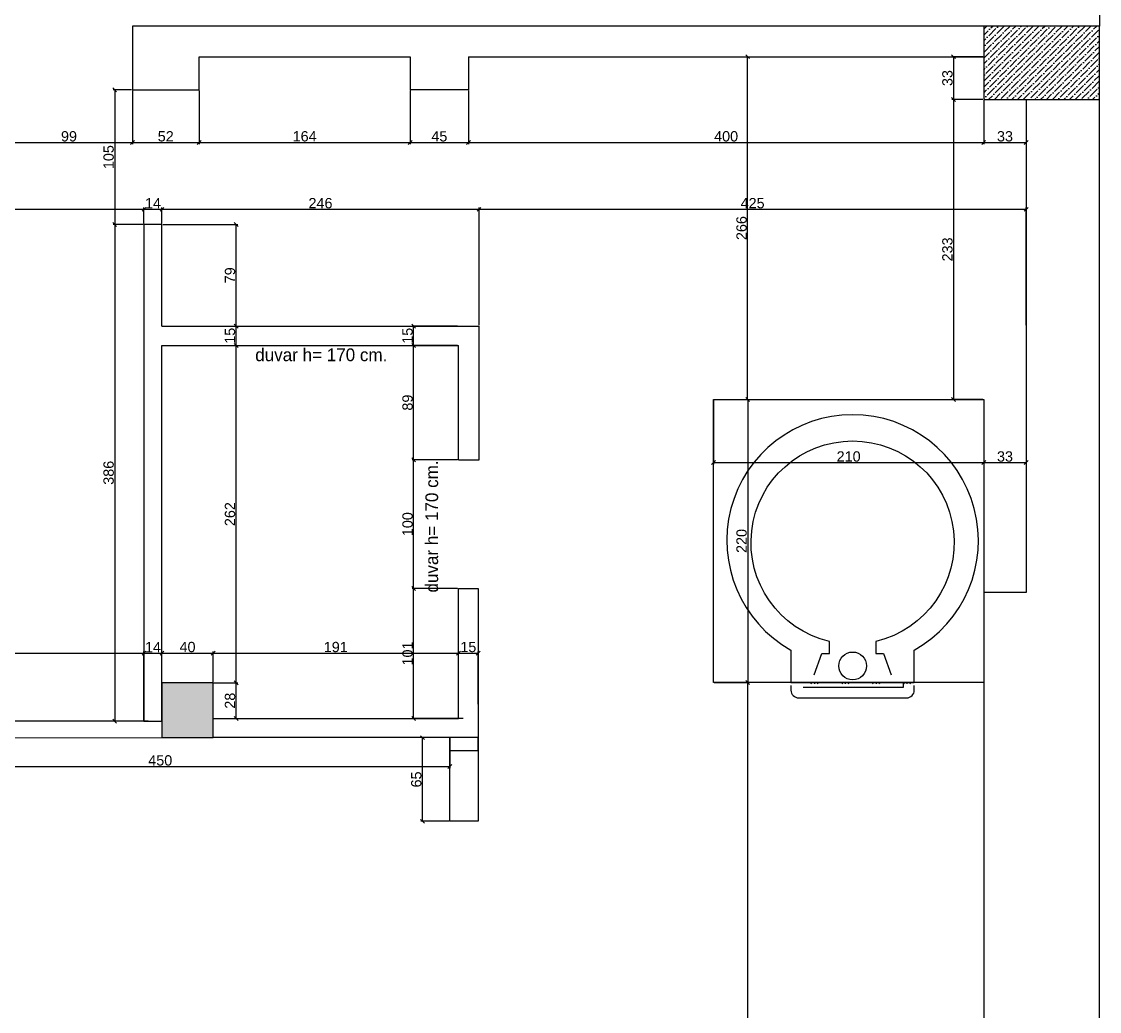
# Model space of a CAD drawing. Header units: millimetres. Extents: x -1066 to 22000, y -1118 to 1876.
# Drawn here: x 15125 to 15963, y 494 to 1264 of the extents above; entities that cross this region are included whole.
import ezdxf

# ---------------------------------------------------------------- set-up
doc = ezdxf.new("R2010")
doc.units = ezdxf.units.MM
doc.layers.add('DUVAR', color=1, linetype='Continuous')
doc.styles.get("Standard").update_dxf_attribs({"font": 'arial.ttf'})
doc.styles.add('TAKSİM', font='GOTHIC.TTF', dxfattribs={"height": 20})
doc.dimstyles.new('OLCU50', dxfattribs={"dimtxt": 8, "dimasz": 3, "dimexe": 1.25, "dimexo": 0.625, "dimtad": 1, "dimdec": 0, "dimtxsty": 'Standard', "dimblk": 'OBLIQUE', "dimcen": 2.5, "dimclrd": 256, "dimclre": 251, "dimclrt": 25, "dimadec": 0, "dimazin": 0, "dimtfac": 1, "dimtdec": 0, "dimtmove": 0, "dimatfit": 3, "dimldrblk": 'OBLIQUE', "dimfxl": 1, "dimarcsym": 0})

# ---------------------------------------------------------------- blocks, each defined once
blk = doc.blocks.new('_Oblique')
at = {"color": 0, "linetype": 'ByBlock', "lineweight": -2}
blk.add_line((-0.5, -0.5), (0.5, 0.5), dxfattribs=at)
blk = doc.blocks.new('*D63')
at = {"layer": 'Defpoints', "color": 0, "transparency": 16777216}
for p in [(1944.58, 764.47), (2154.58, 764.47), (2154.58, 715.39)]:
    blk.add_point(p, dxfattribs=at)
at = {"layer": 'DUVAR', "color": 251, "lineweight": -2, "transparency": 16777216}
for p, q in [((1944.58, 763.84), (1944.58, 714.14)), ((2154.58, 763.84), (2154.58, 714.14))]:
    blk.add_line(p, q, dxfattribs=at)
at = {"layer": 'DUVAR', "lineweight": -2, "transparency": 16777216}
blk.add_line((1944.58, 715.39), (2154.58, 715.39), dxfattribs=at)
at = {"layer": 'DUVAR', "lineweight": -2, "transparency": 16777216, "xscale": 3, "yscale": 3, "zscale": 3, "rotation": 180}
blk.add_blockref('_Oblique', (1944.58, 715.39), dxfattribs=at)
at = {"layer": 'DUVAR', "lineweight": -2, "transparency": 16777216, "xscale": 3, "yscale": 3, "zscale": 3}
blk.add_blockref('_Oblique', (2154.58, 715.39), dxfattribs=at)
at = {"layer": 'DUVAR', "color": 25, "transparency": 16777216, "insert": (2049.58, 720.1), "char_height": 8, "attachment_point": 5}
blk.add_mtext('210', dxfattribs=at)
blk = doc.blocks.new('*D64')
at = {"layer": 'Defpoints', "color": 0, "transparency": 16777216}
for p in [(1944.58, 764.47), (1944.58, 544.47), (1971.15, 544.47)]:
    blk.add_point(p, dxfattribs=at)
at = {"layer": 'DUVAR', "color": 251, "lineweight": -2, "transparency": 16777216}
for p, q in [((1945.21, 764.47), (1972.4, 764.47)), ((1945.21, 544.47), (1972.4, 544.47))]:
    blk.add_line(p, q, dxfattribs=at)
at = {"layer": 'DUVAR', "lineweight": -2, "transparency": 16777216}
blk.add_line((1971.15, 764.47), (1971.15, 544.47), dxfattribs=at)
at = {"layer": 'DUVAR', "lineweight": -2, "transparency": 16777216, "xscale": 3, "yscale": 3, "zscale": 3}
for p, rotation in [((1971.15, 764.47), 90), ((1971.15, 544.47), 270)]:
    blk.add_blockref('_Oblique', p, dxfattribs=dict(at, rotation=rotation))
at = {"layer": 'DUVAR', "color": 25, "transparency": 16777216, "insert": (1966.44, 654.47), "char_height": 8, "attachment_point": 5, "rotation": 90}
blk.add_mtext('220', dxfattribs=at)
blk = doc.blocks.new('*D164')
at = {"layer": 'Defpoints', "color": 0, "transparency": 16777216}
for p in [(15662.73, 750.12), (15662.73, -432.88), (15689.29, -432.88)]:
    blk.add_point(p, dxfattribs=at)
at = {"layer": 'DUVAR', "color": 251, "lineweight": -2, "transparency": 16777216}
for p, q in [((15663.35, 750.12), (15690.54, 750.12)), ((15663.35, -432.88), (15690.54, -432.88))]:
    blk.add_line(p, q, dxfattribs=at)
at = {"layer": 'DUVAR', "lineweight": -2, "transparency": 16777216}
blk.add_line((15689.29, 750.12), (15689.29, -432.88), dxfattribs=at)
at = {"layer": 'DUVAR', "lineweight": -2, "transparency": 16777216, "xscale": 3, "yscale": 3, "zscale": 3}
for p, rotation in [((15689.29, 750.12), 90), ((15689.29, -432.88), 270)]:
    blk.add_blockref('_Oblique', p, dxfattribs=dict(at, rotation=rotation))
at = {"layer": 'DUVAR', "color": 25, "transparency": 16777216, "insert": (15684.58, 158.62), "char_height": 8, "attachment_point": 5, "rotation": 90}
blk.add_mtext('1183', dxfattribs=at)
blk = doc.blocks.new('*D165')
at = {"layer": 'Defpoints', "color": 0, "transparency": 16777216}
for p in [(15662.73, 1236.5), (15689.29, 1236.5), (15662.73, 970.12)]:
    blk.add_point(p, dxfattribs=at)
at = {"layer": 'DUVAR', "color": 251, "lineweight": -2, "transparency": 16777216}
for p, q in [((15663.35, 1236.5), (15690.54, 1236.5)), ((15663.35, 970.12), (15690.54, 970.12))]:
    blk.add_line(p, q, dxfattribs=at)
at = {"layer": 'DUVAR', "lineweight": -2, "transparency": 16777216}
blk.add_line((15689.29, 970.12), (15689.29, 1236.5), dxfattribs=at)
at = {"layer": 'DUVAR', "lineweight": -2, "transparency": 16777216, "xscale": 3, "yscale": 3, "zscale": 3}
for p, rotation in [((15689.29, 1236.5), 90), ((15689.29, 970.12), 270)]:
    blk.add_blockref('_Oblique', p, dxfattribs=dict(at, rotation=rotation))
at = {"layer": 'DUVAR', "color": 25, "transparency": 16777216, "insert": (15684.58, 1103.31), "char_height": 8, "attachment_point": 5, "rotation": 90}
blk.add_mtext('266', dxfattribs=at)
blk = doc.blocks.new('*D166')
at = {"layer": 'Defpoints', "color": 0, "transparency": 16777216}
for p in [(15872.73, 970.12), (15905.71, 970.12), (15905.71, 921.04)]:
    blk.add_point(p, dxfattribs=at)
at = {"layer": 'DUVAR', "color": 251, "lineweight": -2, "transparency": 16777216}
for p, q in [((15872.73, 969.5), (15872.73, 919.79)), ((15905.71, 969.5), (15905.71, 919.79))]:
    blk.add_line(p, q, dxfattribs=at)
at = {"layer": 'DUVAR', "lineweight": -2, "transparency": 16777216}
blk.add_line((15872.73, 921.04), (15905.71, 921.04), dxfattribs=at)
at = {"layer": 'DUVAR', "lineweight": -2, "transparency": 16777216, "xscale": 3, "yscale": 3, "zscale": 3, "rotation": 180}
blk.add_blockref('_Oblique', (15872.73, 921.04), dxfattribs=at)
at = {"layer": 'DUVAR', "lineweight": -2, "transparency": 16777216, "xscale": 3, "yscale": 3, "zscale": 3}
blk.add_blockref('_Oblique', (15905.71, 921.04), dxfattribs=at)
at = {"layer": 'DUVAR', "color": 25, "transparency": 16777216, "insert": (15889.22, 925.75), "char_height": 8, "attachment_point": 5}
blk.add_mtext('33', dxfattribs=at)
blk = doc.blocks.new('*D167')
at = {"layer": 'Defpoints', "color": 0, "transparency": 16777216}
for p in [(15211.26, 1210.78), (15263.07, 1210.78), (15263.07, 1169.86)]:
    blk.add_point(p, dxfattribs=at)
at = {"layer": 'DUVAR', "color": 251, "lineweight": -2, "transparency": 16777216}
for p, q in [((15211.26, 1210.16), (15211.26, 1168.61)), ((15263.07, 1210.16), (15263.07, 1168.61))]:
    blk.add_line(p, q, dxfattribs=at)
at = {"layer": 'DUVAR', "lineweight": -2, "transparency": 16777216}
blk.add_line((15211.26, 1169.86), (15263.07, 1169.86), dxfattribs=at)
at = {"layer": 'DUVAR', "lineweight": -2, "transparency": 16777216, "xscale": 3, "yscale": 3, "zscale": 3, "rotation": 180}
blk.add_blockref('_Oblique', (15211.26, 1169.86), dxfattribs=at)
at = {"layer": 'DUVAR', "lineweight": -2, "transparency": 16777216, "xscale": 3, "yscale": 3, "zscale": 3}
blk.add_blockref('_Oblique', (15263.07, 1169.86), dxfattribs=at)
at = {"layer": 'DUVAR', "color": 25, "transparency": 16777216, "insert": (15237.16, 1174.57), "char_height": 8, "attachment_point": 5}
blk.add_mtext('52', dxfattribs=at)
blk = doc.blocks.new('*D168')
at = {"layer": 'Defpoints', "color": 0, "transparency": 16777216}
for p in [(15263.07, 1210.78), (15427.07, 1210.78), (15427.07, 1169.86)]:
    blk.add_point(p, dxfattribs=at)
at = {"layer": 'DUVAR', "color": 251, "lineweight": -2, "transparency": 16777216}
for p, q in [((15263.07, 1210.16), (15263.07, 1168.61)), ((15427.07, 1210.16), (15427.07, 1168.61))]:
    blk.add_line(p, q, dxfattribs=at)
at = {"layer": 'DUVAR', "lineweight": -2, "transparency": 16777216}
blk.add_line((15263.07, 1169.86), (15427.07, 1169.86), dxfattribs=at)
at = {"layer": 'DUVAR', "lineweight": -2, "transparency": 16777216, "xscale": 3, "yscale": 3, "zscale": 3, "rotation": 180}
blk.add_blockref('_Oblique', (15263.07, 1169.86), dxfattribs=at)
at = {"layer": 'DUVAR', "lineweight": -2, "transparency": 16777216, "xscale": 3, "yscale": 3, "zscale": 3}
blk.add_blockref('_Oblique', (15427.07, 1169.86), dxfattribs=at)
at = {"layer": 'DUVAR', "color": 25, "transparency": 16777216, "insert": (15345.07, 1174.57), "char_height": 8, "attachment_point": 5}
blk.add_mtext('164', dxfattribs=at)
blk = doc.blocks.new('*D169')
at = {"layer": 'Defpoints', "color": 0, "transparency": 16777216}
for p in [(15427.07, 1210.78), (15472.39, 1210.78), (15472.39, 1169.86)]:
    blk.add_point(p, dxfattribs=at)
at = {"layer": 'DUVAR', "color": 251, "lineweight": -2, "transparency": 16777216}
for p, q in [((15427.07, 1210.16), (15427.07, 1168.61)), ((15472.39, 1210.16), (15472.39, 1168.61))]:
    blk.add_line(p, q, dxfattribs=at)
at = {"layer": 'DUVAR', "lineweight": -2, "transparency": 16777216}
blk.add_line((15427.07, 1169.86), (15472.39, 1169.86), dxfattribs=at)
at = {"layer": 'DUVAR', "lineweight": -2, "transparency": 16777216, "xscale": 3, "yscale": 3, "zscale": 3, "rotation": 180}
blk.add_blockref('_Oblique', (15427.07, 1169.86), dxfattribs=at)
at = {"layer": 'DUVAR', "lineweight": -2, "transparency": 16777216, "xscale": 3, "yscale": 3, "zscale": 3}
blk.add_blockref('_Oblique', (15472.39, 1169.86), dxfattribs=at)
at = {"layer": 'DUVAR', "color": 25, "transparency": 16777216, "insert": (15449.73, 1174.55), "char_height": 8, "attachment_point": 5}
blk.add_mtext('45', dxfattribs=at)
blk = doc.blocks.new('*D170')
at = {"layer": 'Defpoints', "color": 0, "transparency": 16777216}
for p in [(15472.39, 1210.78), (15872.71, 1203.26), (15872.71, 1169.86)]:
    blk.add_point(p, dxfattribs=at)
at = {"layer": 'DUVAR', "color": 251, "lineweight": -2, "transparency": 16777216}
for p, q in [((15472.39, 1210.16), (15472.39, 1168.61)), ((15872.71, 1202.63), (15872.71, 1168.61))]:
    blk.add_line(p, q, dxfattribs=at)
at = {"layer": 'DUVAR', "lineweight": -2, "transparency": 16777216}
blk.add_line((15472.39, 1169.86), (15872.71, 1169.86), dxfattribs=at)
at = {"layer": 'DUVAR', "lineweight": -2, "transparency": 16777216, "xscale": 3, "yscale": 3, "zscale": 3, "rotation": 180}
blk.add_blockref('_Oblique', (15472.39, 1169.86), dxfattribs=at)
at = {"layer": 'DUVAR', "lineweight": -2, "transparency": 16777216, "xscale": 3, "yscale": 3, "zscale": 3}
blk.add_blockref('_Oblique', (15872.71, 1169.86), dxfattribs=at)
at = {"layer": 'DUVAR', "color": 25, "transparency": 16777216, "insert": (15672.55, 1174.57), "char_height": 8, "attachment_point": 5}
blk.add_mtext('400', dxfattribs=at)
blk = doc.blocks.new('*D171')
at = {"layer": 'Defpoints', "color": 0, "transparency": 16777216}
for p in [(15872.71, 1203.26), (15905.71, 1203.26), (15905.71, 1169.86)]:
    blk.add_point(p, dxfattribs=at)
at = {"layer": 'DUVAR', "color": 251, "lineweight": -2, "transparency": 16777216}
for p, q in [((15872.71, 1202.63), (15872.71, 1168.61)), ((15905.71, 1202.63), (15905.71, 1168.61))]:
    blk.add_line(p, q, dxfattribs=at)
at = {"layer": 'DUVAR', "lineweight": -2, "transparency": 16777216}
blk.add_line((15872.71, 1169.86), (15905.71, 1169.86), dxfattribs=at)
at = {"layer": 'DUVAR', "lineweight": -2, "transparency": 16777216, "xscale": 3, "yscale": 3, "zscale": 3, "rotation": 180}
blk.add_blockref('_Oblique', (15872.71, 1169.86), dxfattribs=at)
at = {"layer": 'DUVAR', "lineweight": -2, "transparency": 16777216, "xscale": 3, "yscale": 3, "zscale": 3}
blk.add_blockref('_Oblique', (15905.71, 1169.86), dxfattribs=at)
at = {"layer": 'DUVAR', "color": 25, "transparency": 16777216, "insert": (15889.21, 1174.57), "char_height": 8, "attachment_point": 5}
blk.add_mtext('33', dxfattribs=at)
blk = doc.blocks.new('*D172')
at = {"layer": 'Defpoints', "color": 0, "transparency": 16777216}
for p in [(15872.71, 1236.5), (15849.23, 1203.26), (15872.71, 1203.26)]:
    blk.add_point(p, dxfattribs=at)
at = {"layer": 'DUVAR', "color": 251, "lineweight": -2, "transparency": 16777216}
for p, q in [((15872.09, 1236.5), (15847.98, 1236.5)), ((15872.09, 1203.26), (15847.98, 1203.26))]:
    blk.add_line(p, q, dxfattribs=at)
at = {"layer": 'DUVAR', "lineweight": -2, "transparency": 16777216}
blk.add_line((15849.23, 1236.5), (15849.23, 1203.26), dxfattribs=at)
at = {"layer": 'DUVAR', "lineweight": -2, "transparency": 16777216, "xscale": 3, "yscale": 3, "zscale": 3}
for p, rotation in [((15849.23, 1236.5), 90), ((15849.23, 1203.26), 270)]:
    blk.add_blockref('_Oblique', p, dxfattribs=dict(at, rotation=rotation))
at = {"layer": 'DUVAR', "color": 25, "transparency": 16777216, "insert": (15844.52, 1219.88), "char_height": 8, "attachment_point": 5, "rotation": 90}
blk.add_mtext('33', dxfattribs=at)
blk = doc.blocks.new('*D173')
at = {"layer": 'Defpoints', "color": 0, "transparency": 16777216}
for p in [(15872.71, 1203.26), (15849.23, 970.12), (15872.73, 970.12)]:
    blk.add_point(p, dxfattribs=at)
at = {"layer": 'DUVAR', "color": 251, "lineweight": -2, "transparency": 16777216}
for p, q in [((15872.09, 1203.26), (15847.98, 1203.26)), ((15872.1, 970.12), (15847.98, 970.12))]:
    blk.add_line(p, q, dxfattribs=at)
at = {"layer": 'DUVAR', "lineweight": -2, "transparency": 16777216}
blk.add_line((15849.23, 1203.26), (15849.23, 970.12), dxfattribs=at)
at = {"layer": 'DUVAR', "lineweight": -2, "transparency": 16777216, "xscale": 3, "yscale": 3, "zscale": 3}
for p, rotation in [((15849.23, 1203.26), 90), ((15849.23, 970.12), 270)]:
    blk.add_blockref('_Oblique', p, dxfattribs=dict(at, rotation=rotation))
at = {"layer": 'DUVAR', "color": 25, "transparency": 16777216, "insert": (15844.52, 1086.69), "char_height": 8, "attachment_point": 5, "rotation": 90}
blk.add_mtext('233', dxfattribs=at)
blk = doc.blocks.new('*D176')
at = {"layer": 'Defpoints', "color": 0, "transparency": 16777216}
for p in [(15220.22, 1117.92), (15220.22, 1106.11), (14772.97, 1080.11)]:
    blk.add_point(p, dxfattribs=at)
at = {"layer": 'DUVAR', "color": 251, "lineweight": -2, "transparency": 16777216}
for p, q in [((14772.97, 1080.74), (14772.97, 1119.17)), ((15220.22, 1106.74), (15220.22, 1119.17))]:
    blk.add_line(p, q, dxfattribs=at)
at = {"layer": 'DUVAR', "lineweight": -2, "transparency": 16777216}
blk.add_line((14772.97, 1117.92), (15220.22, 1117.92), dxfattribs=at)
at = {"layer": 'DUVAR', "lineweight": -2, "transparency": 16777216, "xscale": 3, "yscale": 3, "zscale": 3, "rotation": 180}
blk.add_blockref('_Oblique', (14772.97, 1117.92), dxfattribs=at)
at = {"layer": 'DUVAR', "lineweight": -2, "transparency": 16777216, "xscale": 3, "yscale": 3, "zscale": 3}
blk.add_blockref('_Oblique', (15220.22, 1117.92), dxfattribs=at)
at = {"layer": 'DUVAR', "color": 25, "transparency": 16777216, "insert": (14996.6, 1122.54), "char_height": 8, "attachment_point": 5}
blk.add_mtext('447', dxfattribs=at)
blk = doc.blocks.new('*D177')
at = {"layer": 'Defpoints', "color": 0, "transparency": 16777216}
for p in [(15234.22, 1117.92), (15220.22, 1106.11), (15234.22, 1106.11)]:
    blk.add_point(p, dxfattribs=at)
at = {"layer": 'DUVAR', "color": 251, "lineweight": -2, "transparency": 16777216}
for p, q in [((15220.22, 1106.74), (15220.22, 1119.17)), ((15234.22, 1106.74), (15234.22, 1119.17))]:
    blk.add_line(p, q, dxfattribs=at)
at = {"layer": 'DUVAR', "lineweight": -2, "transparency": 16777216}
blk.add_line((15220.22, 1117.92), (15234.22, 1117.92), dxfattribs=at)
at = {"layer": 'DUVAR', "lineweight": -2, "transparency": 16777216, "xscale": 3, "yscale": 3, "zscale": 3, "rotation": 180}
blk.add_blockref('_Oblique', (15220.22, 1117.92), dxfattribs=at)
at = {"layer": 'DUVAR', "lineweight": -2, "transparency": 16777216, "xscale": 3, "yscale": 3, "zscale": 3}
blk.add_blockref('_Oblique', (15234.22, 1117.92), dxfattribs=at)
at = {"layer": 'DUVAR', "color": 25, "transparency": 16777216, "insert": (15227.22, 1122.56), "char_height": 8, "attachment_point": 5}
blk.add_mtext('14', dxfattribs=at)
blk = doc.blocks.new('*D178')
at = {"layer": 'Defpoints', "color": 0, "transparency": 16777216}
for p in [(15480.58, 1117.92), (15234.22, 1106.11), (15480.58, 1027.11)]:
    blk.add_point(p, dxfattribs=at)
at = {"layer": 'DUVAR', "color": 251, "lineweight": -2, "transparency": 16777216}
for p, q in [((15234.22, 1106.74), (15234.22, 1119.17)), ((15480.58, 1027.74), (15480.58, 1119.17))]:
    blk.add_line(p, q, dxfattribs=at)
at = {"layer": 'DUVAR', "lineweight": -2, "transparency": 16777216}
blk.add_line((15234.22, 1117.92), (15480.58, 1117.92), dxfattribs=at)
at = {"layer": 'DUVAR', "lineweight": -2, "transparency": 16777216, "xscale": 3, "yscale": 3, "zscale": 3, "rotation": 180}
blk.add_blockref('_Oblique', (15234.22, 1117.92), dxfattribs=at)
at = {"layer": 'DUVAR', "lineweight": -2, "transparency": 16777216, "xscale": 3, "yscale": 3, "zscale": 3}
blk.add_blockref('_Oblique', (15480.58, 1117.92), dxfattribs=at)
at = {"layer": 'DUVAR', "color": 25, "transparency": 16777216, "insert": (15357.4, 1122.63), "char_height": 8, "attachment_point": 5}
blk.add_mtext('246', dxfattribs=at)
blk = doc.blocks.new('*D179')
at = {"layer": 'Defpoints', "color": 0, "transparency": 16777216}
for p in [(15905.71, 1117.92), (15480.58, 1027.11), (15905.71, 1027.11)]:
    blk.add_point(p, dxfattribs=at)
at = {"layer": 'DUVAR', "color": 251, "lineweight": -2, "transparency": 16777216}
for p, q in [((15480.58, 1027.74), (15480.58, 1119.17)), ((15905.71, 1027.74), (15905.71, 1119.17))]:
    blk.add_line(p, q, dxfattribs=at)
at = {"layer": 'DUVAR', "lineweight": -2, "transparency": 16777216}
blk.add_line((15480.58, 1117.92), (15905.71, 1117.92), dxfattribs=at)
at = {"layer": 'DUVAR', "lineweight": -2, "transparency": 16777216, "xscale": 3, "yscale": 3, "zscale": 3, "rotation": 180}
blk.add_blockref('_Oblique', (15480.58, 1117.92), dxfattribs=at)
at = {"layer": 'DUVAR', "lineweight": -2, "transparency": 16777216, "xscale": 3, "yscale": 3, "zscale": 3}
blk.add_blockref('_Oblique', (15905.71, 1117.92), dxfattribs=at)
at = {"layer": 'DUVAR', "color": 25, "transparency": 16777216, "insert": (15693.14, 1122.63), "char_height": 8, "attachment_point": 5}
blk.add_mtext('425', dxfattribs=at)
blk = doc.blocks.new('*D185')
at = {"layer": 'Defpoints', "color": 0, "transparency": 16777216}
for p in [(15211.26, 1210.78), (15112.69, 1187.1), (15211.26, 1169.86)]:
    blk.add_point(p, dxfattribs=at)
at = {"layer": 'DUVAR', "color": 251, "lineweight": -2, "transparency": 16777216}
for p, q in [((15211.26, 1210.16), (15211.26, 1168.61)), ((15112.69, 1186.48), (15112.69, 1168.61))]:
    blk.add_line(p, q, dxfattribs=at)
at = {"layer": 'DUVAR', "lineweight": -2, "transparency": 16777216}
blk.add_line((15112.69, 1169.86), (15211.26, 1169.86), dxfattribs=at)
at = {"layer": 'DUVAR', "lineweight": -2, "transparency": 16777216, "xscale": 3, "yscale": 3, "zscale": 3, "rotation": 180}
blk.add_blockref('_Oblique', (15112.69, 1169.86), dxfattribs=at)
at = {"layer": 'DUVAR', "lineweight": -2, "transparency": 16777216, "xscale": 3, "yscale": 3, "zscale": 3}
blk.add_blockref('_Oblique', (15211.26, 1169.86), dxfattribs=at)
at = {"layer": 'DUVAR', "color": 25, "transparency": 16777216, "insert": (15161.97, 1174.57), "char_height": 8, "attachment_point": 5}
blk.add_mtext('99', dxfattribs=at)
blk = doc.blocks.new('*D186')
at = {"layer": 'Defpoints', "color": 0, "transparency": 16777216}
for p in [(15211.26, 1210.78), (15197.52, 1106.11), (15220.22, 1106.11)]:
    blk.add_point(p, dxfattribs=at)
at = {"layer": 'DUVAR', "color": 251, "lineweight": -2, "transparency": 16777216}
for p, q in [((15210.63, 1210.78), (15196.27, 1210.78)), ((15219.59, 1106.11), (15196.27, 1106.11))]:
    blk.add_line(p, q, dxfattribs=at)
at = {"layer": 'DUVAR', "lineweight": -2, "transparency": 16777216}
blk.add_line((15197.52, 1210.78), (15197.52, 1106.11), dxfattribs=at)
at = {"layer": 'DUVAR', "lineweight": -2, "transparency": 16777216, "xscale": 3, "yscale": 3, "zscale": 3}
for p, rotation in [((15197.52, 1210.78), 90), ((15197.52, 1106.11), 270)]:
    blk.add_blockref('_Oblique', p, dxfattribs=dict(at, rotation=rotation))
at = {"layer": 'DUVAR', "color": 25, "transparency": 16777216, "insert": (15192.81, 1158.45), "char_height": 8, "attachment_point": 5, "rotation": 90}
blk.add_mtext('105', dxfattribs=at)
blk = doc.blocks.new('*D187')
at = {"layer": 'Defpoints', "color": 0, "transparency": 16777216}
for p in [(15220.22, 1106.11), (15197.52, 720.11), (15220.22, 720.11)]:
    blk.add_point(p, dxfattribs=at)
at = {"layer": 'DUVAR', "color": 251, "lineweight": -2, "transparency": 16777216}
for p, q in [((15219.59, 1106.11), (15196.27, 1106.11)), ((15219.59, 720.11), (15196.27, 720.11))]:
    blk.add_line(p, q, dxfattribs=at)
at = {"layer": 'DUVAR', "lineweight": -2, "transparency": 16777216}
blk.add_line((15197.52, 1106.11), (15197.52, 720.11), dxfattribs=at)
at = {"layer": 'DUVAR', "lineweight": -2, "transparency": 16777216, "xscale": 3, "yscale": 3, "zscale": 3}
for p, rotation in [((15197.52, 1106.11), 90), ((15197.52, 720.11), 270)]:
    blk.add_blockref('_Oblique', p, dxfattribs=dict(at, rotation=rotation))
at = {"layer": 'DUVAR', "color": 25, "transparency": 16777216, "insert": (15192.81, 913.11), "char_height": 8, "attachment_point": 5, "rotation": 90}
blk.add_mtext('386', dxfattribs=at)
blk = doc.blocks.new('*D190')
at = {"layer": 'Defpoints', "color": 0, "transparency": 16777216}
for p in [(15220.22, 772.94), (14976.8, 719.75), (15220.22, 720.11)]:
    blk.add_point(p, dxfattribs=at)
at = {"layer": 'DUVAR', "color": 251, "lineweight": -2, "transparency": 16777216}
for p, q in [((14976.8, 720.38), (14976.8, 774.19)), ((15220.22, 720.74), (15220.22, 774.19))]:
    blk.add_line(p, q, dxfattribs=at)
at = {"layer": 'DUVAR', "lineweight": -2, "transparency": 16777216}
blk.add_line((14976.8, 772.94), (15220.22, 772.94), dxfattribs=at)
at = {"layer": 'DUVAR', "lineweight": -2, "transparency": 16777216, "xscale": 3, "yscale": 3, "zscale": 3, "rotation": 180}
blk.add_blockref('_Oblique', (14976.8, 772.94), dxfattribs=at)
at = {"layer": 'DUVAR', "lineweight": -2, "transparency": 16777216, "xscale": 3, "yscale": 3, "zscale": 3}
blk.add_blockref('_Oblique', (15220.22, 772.94), dxfattribs=at)
at = {"layer": 'DUVAR', "color": 25, "transparency": 16777216, "insert": (15098.51, 777.65), "char_height": 8, "attachment_point": 5}
blk.add_mtext('243', dxfattribs=at)
blk = doc.blocks.new('*D191')
at = {"layer": 'Defpoints', "color": 0, "transparency": 16777216}
for p in [(15234.22, 772.94), (15234.22, 749.85), (15220.22, 720.11)]:
    blk.add_point(p, dxfattribs=at)
at = {"layer": 'DUVAR', "color": 251, "lineweight": -2, "transparency": 16777216}
for p, q in [((15220.22, 720.74), (15220.22, 774.19)), ((15234.22, 750.48), (15234.22, 774.19))]:
    blk.add_line(p, q, dxfattribs=at)
at = {"layer": 'DUVAR', "lineweight": -2, "transparency": 16777216}
blk.add_line((15220.22, 772.94), (15234.22, 772.94), dxfattribs=at)
at = {"layer": 'DUVAR', "lineweight": -2, "transparency": 16777216, "xscale": 3, "yscale": 3, "zscale": 3, "rotation": 180}
blk.add_blockref('_Oblique', (15220.22, 772.94), dxfattribs=at)
at = {"layer": 'DUVAR', "lineweight": -2, "transparency": 16777216, "xscale": 3, "yscale": 3, "zscale": 3}
blk.add_blockref('_Oblique', (15234.22, 772.94), dxfattribs=at)
at = {"layer": 'DUVAR', "color": 25, "transparency": 16777216, "insert": (15227.22, 777.58), "char_height": 8, "attachment_point": 5}
blk.add_mtext('14', dxfattribs=at)
blk = doc.blocks.new('*D192')
at = {"layer": 'Defpoints', "color": 0, "transparency": 16777216}
for p in [(15273.94, 772.94), (15234.22, 749.85), (15273.94, 749.85)]:
    blk.add_point(p, dxfattribs=at)
at = {"layer": 'DUVAR', "color": 251, "lineweight": -2, "transparency": 16777216}
for p, q in [((15234.22, 750.48), (15234.22, 774.19)), ((15273.94, 750.48), (15273.94, 774.19))]:
    blk.add_line(p, q, dxfattribs=at)
at = {"layer": 'DUVAR', "lineweight": -2, "transparency": 16777216}
blk.add_line((15234.22, 772.94), (15273.94, 772.94), dxfattribs=at)
at = {"layer": 'DUVAR', "lineweight": -2, "transparency": 16777216, "xscale": 3, "yscale": 3, "zscale": 3, "rotation": 180}
blk.add_blockref('_Oblique', (15234.22, 772.94), dxfattribs=at)
at = {"layer": 'DUVAR', "lineweight": -2, "transparency": 16777216, "xscale": 3, "yscale": 3, "zscale": 3}
blk.add_blockref('_Oblique', (15273.94, 772.94), dxfattribs=at)
at = {"layer": 'DUVAR', "color": 25, "transparency": 16777216, "insert": (15254.08, 777.65), "char_height": 8, "attachment_point": 5}
blk.add_mtext('40', dxfattribs=at)
blk = doc.blocks.new('*D193')
at = {"layer": 'Defpoints', "color": 0, "transparency": 16777216}
for p in [(15464.58, 772.94), (15273.94, 749.85), (15464.58, 722.11)]:
    blk.add_point(p, dxfattribs=at)
at = {"layer": 'DUVAR', "color": 251, "lineweight": -2, "transparency": 16777216}
for p, q in [((15273.94, 750.48), (15273.94, 774.19)), ((15464.58, 722.74), (15464.58, 774.19))]:
    blk.add_line(p, q, dxfattribs=at)
at = {"layer": 'DUVAR', "lineweight": -2, "transparency": 16777216}
blk.add_line((15273.94, 772.94), (15464.58, 772.94), dxfattribs=at)
at = {"layer": 'DUVAR', "lineweight": -2, "transparency": 16777216, "xscale": 3, "yscale": 3, "zscale": 3, "rotation": 180}
blk.add_blockref('_Oblique', (15273.94, 772.94), dxfattribs=at)
at = {"layer": 'DUVAR', "lineweight": -2, "transparency": 16777216, "xscale": 3, "yscale": 3, "zscale": 3}
blk.add_blockref('_Oblique', (15464.58, 772.94), dxfattribs=at)
at = {"layer": 'DUVAR', "color": 25, "transparency": 16777216, "insert": (15369.26, 777.65), "char_height": 8, "attachment_point": 5}
blk.add_mtext('191', dxfattribs=at)
blk = doc.blocks.new('*D194')
at = {"layer": 'Defpoints', "color": 0, "transparency": 16777216}
for p in [(15479.93, 772.94), (15479.93, 732.72), (15464.58, 722.11)]:
    blk.add_point(p, dxfattribs=at)
at = {"layer": 'DUVAR', "color": 251, "lineweight": -2, "transparency": 16777216}
for p, q in [((15464.58, 722.74), (15464.58, 774.19)), ((15479.93, 733.35), (15479.93, 774.19))]:
    blk.add_line(p, q, dxfattribs=at)
at = {"layer": 'DUVAR', "lineweight": -2, "transparency": 16777216}
blk.add_line((15464.58, 772.94), (15479.93, 772.94), dxfattribs=at)
at = {"layer": 'DUVAR', "lineweight": -2, "transparency": 16777216, "xscale": 3, "yscale": 3, "zscale": 3, "rotation": 180}
blk.add_blockref('_Oblique', (15464.58, 772.94), dxfattribs=at)
at = {"layer": 'DUVAR', "lineweight": -2, "transparency": 16777216, "xscale": 3, "yscale": 3, "zscale": 3}
blk.add_blockref('_Oblique', (15479.93, 772.94), dxfattribs=at)
at = {"layer": 'DUVAR', "color": 25, "transparency": 16777216, "insert": (15472.25, 777.65), "char_height": 8, "attachment_point": 5}
blk.add_mtext('15', dxfattribs=at)
blk = doc.blocks.new('*D195')
at = {"layer": 'Defpoints', "color": 0, "transparency": 16777216}
for p in [(15273.94, 749.85), (15291.83, 749.85), (15273.94, 722.11)]:
    blk.add_point(p, dxfattribs=at)
at = {"layer": 'DUVAR', "color": 251, "lineweight": -2, "transparency": 16777216}
for p, q in [((15274.57, 749.85), (15293.08, 749.85)), ((15274.57, 722.11), (15293.08, 722.11))]:
    blk.add_line(p, q, dxfattribs=at)
at = {"layer": 'DUVAR', "lineweight": -2, "transparency": 16777216}
blk.add_line((15291.83, 722.11), (15291.83, 749.85), dxfattribs=at)
at = {"layer": 'DUVAR', "lineweight": -2, "transparency": 16777216, "xscale": 3, "yscale": 3, "zscale": 3}
for p, rotation in [((15291.83, 749.85), 90), ((15291.83, 722.11), 270)]:
    blk.add_blockref('_Oblique', p, dxfattribs=dict(at, rotation=rotation))
at = {"layer": 'DUVAR', "color": 25, "transparency": 16777216, "insert": (15287.12, 735.98), "char_height": 8, "attachment_point": 5, "rotation": 90}
blk.add_mtext('28', dxfattribs=at)
blk = doc.blocks.new('*D196')
at = {"layer": 'Defpoints', "color": 0, "transparency": 16777216}
for p in [(15273.94, 1012.11), (15291.83, 1012.11), (15273.94, 749.85)]:
    blk.add_point(p, dxfattribs=at)
at = {"layer": 'DUVAR', "color": 251, "lineweight": -2, "transparency": 16777216}
for p, q in [((15274.57, 1012.11), (15293.08, 1012.11)), ((15274.57, 749.85), (15293.08, 749.85))]:
    blk.add_line(p, q, dxfattribs=at)
at = {"layer": 'DUVAR', "lineweight": -2, "transparency": 16777216}
blk.add_line((15291.83, 749.85), (15291.83, 1012.11), dxfattribs=at)
at = {"layer": 'DUVAR', "lineweight": -2, "transparency": 16777216, "xscale": 3, "yscale": 3, "zscale": 3}
for p, rotation in [((15291.83, 1012.11), 90), ((15291.83, 749.85), 270)]:
    blk.add_blockref('_Oblique', p, dxfattribs=dict(at, rotation=rotation))
at = {"layer": 'DUVAR', "color": 25, "transparency": 16777216, "insert": (15287.12, 880.98), "char_height": 8, "attachment_point": 5, "rotation": 90}
blk.add_mtext('262', dxfattribs=at)
blk = doc.blocks.new('*D197')
at = {"layer": 'Defpoints', "color": 0, "transparency": 16777216}
for p in [(15429.77, 823.18), (15464.58, 823.18), (15468.91, 722.11)]:
    blk.add_point(p, dxfattribs=at)
at = {"layer": 'DUVAR', "color": 251, "lineweight": -2, "transparency": 16777216}
for p, q in [((15463.95, 823.18), (15428.52, 823.18)), ((15468.29, 722.11), (15428.52, 722.11))]:
    blk.add_line(p, q, dxfattribs=at)
at = {"layer": 'DUVAR', "lineweight": -2, "transparency": 16777216}
blk.add_line((15429.77, 722.11), (15429.77, 823.18), dxfattribs=at)
at = {"layer": 'DUVAR', "lineweight": -2, "transparency": 16777216, "xscale": 3, "yscale": 3, "zscale": 3}
for p, rotation in [((15429.77, 823.18), 90), ((15429.77, 722.11), 270)]:
    blk.add_blockref('_Oblique', p, dxfattribs=dict(at, rotation=rotation))
at = {"layer": 'DUVAR', "color": 25, "transparency": 16777216, "insert": (15425.06, 772.65), "char_height": 8, "attachment_point": 5, "rotation": 90}
blk.add_mtext('101', dxfattribs=at)
blk = doc.blocks.new('*D198')
at = {"layer": 'Defpoints', "color": 0, "transparency": 16777216}
for p in [(15429.77, 923.18), (15464.58, 923.18), (15464.58, 823.18)]:
    blk.add_point(p, dxfattribs=at)
at = {"layer": 'DUVAR', "color": 251, "lineweight": -2, "transparency": 16777216}
for p, q in [((15463.95, 923.18), (15428.52, 923.18)), ((15463.95, 823.18), (15428.52, 823.18))]:
    blk.add_line(p, q, dxfattribs=at)
at = {"layer": 'DUVAR', "lineweight": -2, "transparency": 16777216}
blk.add_line((15429.77, 823.18), (15429.77, 923.18), dxfattribs=at)
at = {"layer": 'DUVAR', "lineweight": -2, "transparency": 16777216, "xscale": 3, "yscale": 3, "zscale": 3}
for p, rotation in [((15429.77, 923.18), 90), ((15429.77, 823.18), 270)]:
    blk.add_blockref('_Oblique', p, dxfattribs=dict(at, rotation=rotation))
at = {"layer": 'DUVAR', "color": 25, "transparency": 16777216, "insert": (15425.06, 873.18), "char_height": 8, "attachment_point": 5, "rotation": 90}
blk.add_mtext('100', dxfattribs=at)
blk = doc.blocks.new('*D199')
at = {"layer": 'Defpoints', "color": 0, "transparency": 16777216}
for p in [(15429.77, 1012.11), (15464.58, 1012.11), (15464.58, 923.18)]:
    blk.add_point(p, dxfattribs=at)
at = {"layer": 'DUVAR', "color": 251, "lineweight": -2, "transparency": 16777216}
for p, q in [((15463.95, 1012.11), (15428.52, 1012.11)), ((15463.95, 923.18), (15428.52, 923.18))]:
    blk.add_line(p, q, dxfattribs=at)
at = {"layer": 'DUVAR', "lineweight": -2, "transparency": 16777216}
blk.add_line((15429.77, 923.18), (15429.77, 1012.11), dxfattribs=at)
at = {"layer": 'DUVAR', "lineweight": -2, "transparency": 16777216, "xscale": 3, "yscale": 3, "zscale": 3}
for p, rotation in [((15429.77, 1012.11), 90), ((15429.77, 923.18), 270)]:
    blk.add_blockref('_Oblique', p, dxfattribs=dict(at, rotation=rotation))
at = {"layer": 'DUVAR', "color": 25, "transparency": 16777216, "insert": (15425.06, 967.65), "char_height": 8, "attachment_point": 5, "rotation": 90}
blk.add_mtext('89', dxfattribs=at)
blk = doc.blocks.new('*D200')
at = {"layer": 'Defpoints', "color": 0, "transparency": 16777216}
for p in [(15429.77, 1027.11), (15464.58, 1027.11), (15464.58, 1012.11)]:
    blk.add_point(p, dxfattribs=at)
at = {"layer": 'DUVAR', "color": 251, "lineweight": -2, "transparency": 16777216}
for p, q in [((15463.95, 1027.11), (15428.52, 1027.11)), ((15463.95, 1012.11), (15428.52, 1012.11))]:
    blk.add_line(p, q, dxfattribs=at)
at = {"layer": 'DUVAR', "lineweight": -2, "transparency": 16777216}
blk.add_line((15429.77, 1012.11), (15429.77, 1027.11), dxfattribs=at)
at = {"layer": 'DUVAR', "lineweight": -2, "transparency": 16777216, "xscale": 3, "yscale": 3, "zscale": 3}
for p, rotation in [((15429.77, 1027.11), 90), ((15429.77, 1012.11), 270)]:
    blk.add_blockref('_Oblique', p, dxfattribs=dict(at, rotation=rotation))
at = {"layer": 'DUVAR', "color": 25, "transparency": 16777216, "insert": (15425.06, 1019.61), "char_height": 8, "attachment_point": 5, "rotation": 90}
blk.add_mtext('15', dxfattribs=at)
blk = doc.blocks.new('*D201')
at = {"layer": 'Defpoints', "color": 0, "transparency": 16777216}
for p in [(15283.82, 1027.11), (15291.83, 1027.11), (15273.94, 1012.11)]:
    blk.add_point(p, dxfattribs=at)
at = {"layer": 'DUVAR', "color": 251, "lineweight": -2, "transparency": 16777216}
for p, q in [((15284.45, 1027.11), (15293.08, 1027.11)), ((15274.57, 1012.11), (15293.08, 1012.11))]:
    blk.add_line(p, q, dxfattribs=at)
at = {"layer": 'DUVAR', "lineweight": -2, "transparency": 16777216}
blk.add_line((15291.83, 1012.11), (15291.83, 1027.11), dxfattribs=at)
at = {"layer": 'DUVAR', "lineweight": -2, "transparency": 16777216, "xscale": 3, "yscale": 3, "zscale": 3}
for p, rotation in [((15291.83, 1027.11), 90), ((15291.83, 1012.11), 270)]:
    blk.add_blockref('_Oblique', p, dxfattribs=dict(at, rotation=rotation))
at = {"layer": 'DUVAR', "color": 25, "transparency": 16777216, "insert": (15287.12, 1019.61), "char_height": 8, "attachment_point": 5, "rotation": 90}
blk.add_mtext('15', dxfattribs=at)
blk = doc.blocks.new('*D202')
at = {"layer": 'Defpoints', "color": 0, "transparency": 16777216}
for p in [(15234.22, 1106.11), (15291.83, 1106.11), (15283.82, 1027.11)]:
    blk.add_point(p, dxfattribs=at)
at = {"layer": 'DUVAR', "color": 251, "lineweight": -2, "transparency": 16777216}
for p, q in [((15234.84, 1106.11), (15293.08, 1106.11)), ((15284.45, 1027.11), (15293.08, 1027.11))]:
    blk.add_line(p, q, dxfattribs=at)
at = {"layer": 'DUVAR', "lineweight": -2, "transparency": 16777216}
blk.add_line((15291.83, 1027.11), (15291.83, 1106.11), dxfattribs=at)
at = {"layer": 'DUVAR', "lineweight": -2, "transparency": 16777216, "xscale": 3, "yscale": 3, "zscale": 3}
for p, rotation in [((15291.83, 1106.11), 90), ((15291.83, 1027.11), 270)]:
    blk.add_blockref('_Oblique', p, dxfattribs=dict(at, rotation=rotation))
at = {"layer": 'DUVAR', "color": 25, "transparency": 16777216, "insert": (15287.12, 1066.61), "char_height": 8, "attachment_point": 5, "rotation": 90}
blk.add_mtext('79', dxfattribs=at)
blk = doc.blocks.new('*D203')
at = {"layer": 'Defpoints', "color": 0, "transparency": 16777216}
for p in [(15007.89, 707.07), (15457.89, 707.26), (15457.89, 684.82)]:
    blk.add_point(p, dxfattribs=at)
at = {"layer": 'DUVAR', "color": 251, "lineweight": -2, "transparency": 16777216}
for p, q in [((15007.89, 706.44), (15007.89, 683.57)), ((15457.89, 706.64), (15457.89, 683.57))]:
    blk.add_line(p, q, dxfattribs=at)
at = {"layer": 'DUVAR', "lineweight": -2, "transparency": 16777216}
blk.add_line((15007.89, 684.82), (15457.89, 684.82), dxfattribs=at)
at = {"layer": 'DUVAR', "lineweight": -2, "transparency": 16777216, "xscale": 3, "yscale": 3, "zscale": 3, "rotation": 180}
blk.add_blockref('_Oblique', (15007.89, 684.82), dxfattribs=at)
at = {"layer": 'DUVAR', "lineweight": -2, "transparency": 16777216, "xscale": 3, "yscale": 3, "zscale": 3}
blk.add_blockref('_Oblique', (15457.89, 684.82), dxfattribs=at)
at = {"layer": 'DUVAR', "color": 25, "transparency": 16777216, "insert": (15232.89, 689.53), "char_height": 8, "attachment_point": 5}
blk.add_mtext('450', dxfattribs=at)
blk = doc.blocks.new('*D204')
at = {"layer": 'Defpoints', "color": 0, "transparency": 16777216}
for p in [(15436.59, 707.26), (15457.89, 707.26), (15457.89, 642.26)]:
    blk.add_point(p, dxfattribs=at)
at = {"layer": 'DUVAR', "color": 251, "lineweight": -2, "transparency": 16777216}
for p, q in [((15457.27, 707.26), (15435.34, 707.26)), ((15457.27, 642.26), (15435.34, 642.26))]:
    blk.add_line(p, q, dxfattribs=at)
at = {"layer": 'DUVAR', "lineweight": -2, "transparency": 16777216}
blk.add_line((15436.59, 642.26), (15436.59, 707.26), dxfattribs=at)
at = {"layer": 'DUVAR', "lineweight": -2, "transparency": 16777216, "xscale": 3, "yscale": 3, "zscale": 3}
for p, rotation in [((15436.59, 707.26), 90), ((15436.59, 642.26), 270)]:
    blk.add_blockref('_Oblique', p, dxfattribs=dict(at, rotation=rotation))
at = {"layer": 'DUVAR', "color": 25, "transparency": 16777216, "insert": (15431.88, 674.76), "char_height": 8, "attachment_point": 5, "rotation": 90}
blk.add_mtext('65', dxfattribs=at)
blk = doc.blocks.new('A$C677022EF')
at = {"layer": 'DUVAR'}
for p, q in [((71.27, 8.38), (149.13, 8.38)), ((78.16, 11.98), (77.24, 11.06)), ((78.04, 11.86), (79.95, 11.86)), ((79.95, 11.98), (79.95, 11.06)), ((79.95, 11.98), (79.95, 11.06)), ((81.87, 11.86), (79.95, 11.86)), ((81.75, 11.98), (82.67, 11.06)), ((102.11, 11.98), (101.2, 11.06)), ((101.99, 11.86), (103.91, 11.86)), ((103.91, 11.98), (103.91, 11.06)), ((103.91, 11.98), (103.91, 11.06)), ((105.83, 11.86), (103.91, 11.86)), ((105.7, 11.98), (106.62, 11.06)), ((126.07, 11.98), (125.15, 11.06)), ((125.95, 11.86), (127.86, 11.86)), ((127.86, 11.98), (127.86, 11.06)), ((127.86, 11.98), (127.86, 11.06)), ((129.78, 11.86), (127.86, 11.86)), ((129.66, 11.98), (130.58, 11.06)), ((150.03, 11.98), (149.11, 11.06)), ((149.13, 8.38), (149.13, 11.98)), ((149.9, 11.86), (151.82, 11.86)), ((151.82, 11.98), (151.82, 11.06)), ((151.82, 11.98), (151.82, 11.06)), ((153.74, 11.86), (151.82, 11.86)), ((153.61, 11.98), (154.53, 11.06))]:
    blk.add_line(p, q, dxfattribs=at)
blk.add_lwpolyline([(211.5, 11.98), (1.5, 11.98), (1.5, 231.98), (211.5, 231.98)], close=True, dxfattribs=at)
blk.add_lwpolyline([(157.51, 37.15, 3.818729), (61.69, 37.15), (61.69, 11.98), (157.51, 11.98)], format="xyb", close=True, dxfattribs=at)
for points in [[(79.66, 17.97), (85.65, 34.46), (91.64, 34.46), (91.64, 43.94, -8.672066), (127.57, 43.94), (127.57, 34.46), (133.56, 34.46), (139.55, 17.97)], [(61.69, 9.58), (61.69, 5.99, 0.414214), (67.68, 0), (151.52, 0, 0.414214), (157.51, 5.99), (157.51, 9.58)]]:
    blk.add_lwpolyline(points, format="xyb", dxfattribs=at)
blk.add_circle((109.6, 24.88), 10.78, dxfattribs=at)
dim = blk.add_linear_dim(base=(211.5, 182.9), p1=(1.5, 231.98), p2=(211.5, 231.98), dimstyle='OLCU50', dxfattribs=at)
dim.commit()
dim.dimension.update_dxf_attribs({"geometry": '*D63', "text_midpoint": (106.5, 187.61), "insert": (-1943.08, -532.49)})
dim = blk.add_linear_dim(base=(28.07, 11.98), p1=(1.5, 231.98), p2=(1.5, 11.98), angle=90, dimstyle='OLCU50', dxfattribs=at)
dim.commit()
dim.dimension.update_dxf_attribs({"geometry": '*D64', "text_midpoint": (23.36, 121.98), "insert": (-1943.08, -532.49)})

msp = doc.modelspace()

# ---------------------------------------------------------------- hatches: boundary and pattern name
at = {"layer": 'DUVAR'}
h = msp.add_hatch(dxfattribs=at)
h.set_pattern_fill('ANSI36', color=157)
h.set_pattern_definition([(45, (10844.85, 9e-13), (1.683798, 6.173926), [7.9375, -1.5875, 0, -1.5875])])
h.paths.add_polyline_path([(15274.08, 749.85), (15234.35, 749.85), (15234.22, 707.26), (15273.94, 707.26)])
h.paths.add_polyline_path([(13980.09, 1260.29), (13915.7, 1260.29), (13915.7, 1207.7), (13980.09, 1207.7)])
h.paths.add_polyline_path([(13989.16, 759.85), (13915.7, 759.85), (13915.7, 707.26), (13989.16, 707.26)])
h.paths.add_polyline_path([(13989.16, 193.31), (13915.7, 193.31), (13915.7, 118.63), (13930.32, 118.63), (13989.16, 118.63)])
h.paths.add_polyline_path([(13989.16, -387.84), (13915.7, -387.84), (13915.7, -462.52), (13989.16, -462.52)])
h.paths.add_polyline_path([(14648.83, -387.84), (14575.36, -387.84), (14575.36, -462.52), (14648.83, -462.52)])
h.paths.add_polyline_path([(15294.3, -387.84), (15220.84, -387.84), (15220.84, -462.52), (15294.3, -462.52)])
h = msp.add_hatch(dxfattribs=at)
h.set_pattern_fill('ANSI36', color=157)
h.set_pattern_definition([(45, (14174.8608, 5e-13), (1.683798, 6.173926), [7.9375, -1.5875, 0, -1.5875])])
h.paths.add_polyline_path([(15962.61, 1260.29), (15872.71, 1260.29), (15872.71, 1203.26), (15962.61, 1203.26)])

# ---------------------------------------------------------------- linework, layer by layer
for p, q in [((15962.61, 1751.66), (15962.61, 1260.29)), ((15211.26, 1260.29), (15211.26, 1210.78)), ((15472.39, 1260.29), (15211.26, 1260.29)), ((15263.07, 1210.78), (15263.07, 1236.5)), ((15263.07, 1236.5), (15427.07, 1236.5)), ((15427.07, 1236.5), (15427.07, 1210.78)), ((15211.26, 1210.78), (15263.07, 1210.78)), ((15234.22, 1027.11), (15480.58, 1027.11)), ((15480.58, 923.18), (15480.58, 1027.11)), ((15234.22, 1012.11), (15464.58, 1012.11)), ((15464.58, 923.18), (15464.58, 1012.11)), ((15464.58, 923.18), (15480.58, 923.18)), ((15264.49, 749.85), (15234.22, 749.85))]:
    msp.add_line(p, q)
for points in [[(15472.39, 1236.5), (15872.71, 1236.5), (15872.71, 1203.26), (15905.71, 1203.26), (15905.71, 820.12), (15872.73, 820.12), (15872.73, -465.01), (15962.61, -465.01), (15962.61, 1260.29), (15962.61, 1260.29), (15472.39, 1260.29)], [(15472.39, 1236.5), (15472.39, 1210.78), (15427.07, 1210.78)], [(15234.22, 1027.11), (15234.22, 1106.11), (15220.22, 1106.11), (15220.22, 720.11), (15234.22, 720.11), (15234.22, 1012.11)], [(14744.67, 1080.11), (14747.29, 874.78), (14747.29, 874.78), (14747.29, 863.22), (14747.29, 863.22), (14747.29, 706.84), (15234.22, 707.26), (15234.22, 707.26)], [(15223.57, 720.11), (15223.57, 720.11), (14772.97, 720.11), (14772.97, 1080.11), (14744.67, 1080.11)], [(15457.89, 707.26), (15273.94, 707.26), (15273.94, 722.11), (15464.58, 722.11), (15464.58, 823.18), (15479.93, 823.18), (15479.93, 642.26), (15457.89, 642.26), (15457.89, 707.26)]]:
    msp.add_lwpolyline(points)
msp.add_lwpolyline([(15234.22, 707.26), (15273.94, 707.26), (15273.94, 749.85), (15234.22, 749.85)], close=True)
msp.add_lwpolyline([(15872.71, 1203.26), (15962.61, 1203.26), (15962.61, 1260.29), (15872.71, 1260.29)], close=True, dxfattribs=at)
at = {"layer": 'DUVAR', "color": 5}
msp.add_lwpolyline([(15457.89, 697.26), (15479.93, 697.26), (15479.93, 707.26), (15457.89, 707.26)], close=True, dxfattribs=at)

# ---------------------------------------------------------------- block references
at = {"layer": 'DUVAR'}
msp.add_blockref('A$C677022EF', (15661.23, 738.14), dxfattribs=at)

# ---------------------------------------------------------------- texts
at = {"style": 'TAKSİM'}
msp.add_text('duvar h= 170 cm.', height=9.9, dxfattribs=at).set_placement((15306.69, 999.86, 0))
msp.add_text('duvar h= 170 cm.', height=9.9, rotation=90, dxfattribs=at).set_placement((15448.78, 820.05, 0))

# ---------------------------------------------------------------- dimensions: what is measured, and where the dimension line sits
at = {"layer": 'DUVAR'}
for base, p1, p2, picture, middle in [((15689.29, 1236.5), (15662.73, 970.12), (15662.73, 1236.5), '*D165', (15684.58, 1103.31)), ((15849.23, 1203.26), (15872.71, 1236.5), (15872.71, 1203.26), '*D172', (15844.52, 1219.88)), ((15197.52, 1106.11), (15211.26, 1210.78), (15220.22, 1106.11), '*D186', (15192.81, 1158.45)), ((15291.83, 1012.11), (15273.94, 749.85), (15273.94, 1012.11), '*D196', (15287.12, 880.98)), ((15429.77, 823.18), (15468.91, 722.11), (15464.58, 823.18), '*D197', (15425.06, 772.65)), ((15291.83, 749.85), (15273.94, 722.11), (15273.94, 749.85), '*D195', (15287.12, 735.98)), ((15689.29, -432.88), (15662.73, 750.12), (15662.73, -432.88), '*D164', (15684.58, 158.62)), ((15436.59, 707.26), (15457.89, 642.26), (15457.89, 707.26), '*D204', (15431.88, 674.76))]:
    dim = msp.add_linear_dim(base=base, p1=p1, p2=p2, angle=90, dimstyle='OLCU50', dxfattribs=at)
    dim.commit()
    dim.dimension.update_dxf_attribs({"geometry": picture, "text_midpoint": middle})
for base, p1, p2, picture, middle in [((15211.26, 1169.86), (15112.69, 1187.1), (15211.26, 1210.78), '*D185', (15161.97, 1174.57)), ((15263.07, 1169.86), (15211.26, 1210.78), (15263.07, 1210.78), '*D167', (15237.16, 1174.57)), ((15905.71, 921.04), (15872.73, 970.12), (15905.71, 970.12), '*D166', (15889.22, 925.75)), ((15457.89, 684.82), (15007.89, 707.07), (15457.89, 707.26), '*D203', (15232.89, 689.53))]:
    dim = msp.add_linear_dim(base=base, p1=p1, p2=p2, dimstyle='OLCU50', dxfattribs=at)
    dim.commit()
    dim.dimension.update_dxf_attribs({"geometry": picture, "text_midpoint": middle})
for base, p1, p2, picture, middle in [((15427.07, 1169.86), (15263.07, 1210.78), (15427.07, 1210.78), '*D168', (15345.07, 1174.57)), ((15472.39, 1169.86), (15427.07, 1210.78), (15472.39, 1210.78), '*D169', (15449.73, 1174.55)), ((15872.71, 1169.86), (15472.39, 1210.78), (15872.71, 1203.26), '*D170', (15672.55, 1174.57)), ((15905.71, 1169.86), (15872.71, 1203.26), (15905.71, 1203.26), '*D171', (15889.21, 1174.57)), ((15220.22, 1117.92), (14772.97, 1080.11), (15220.22, 1106.11), '*D176', (14996.6, 1122.54)), ((15234.22, 1117.92), (15220.22, 1106.11), (15234.22, 1106.11), '*D177', (15227.22, 1122.56)), ((15480.58, 1117.92), (15234.22, 1106.11), (15480.58, 1027.11), '*D178', (15357.4, 1122.63)), ((15905.71, 1117.92), (15480.58, 1027.11), (15905.71, 1027.11), '*D179', (15693.14, 1122.63)), ((15220.22, 772.94), (14976.8, 719.75), (15220.22, 720.11), '*D190', (15098.51, 777.65)), ((15234.22, 772.94), (15220.22, 720.11), (15234.22, 749.85), '*D191', (15227.22, 777.58)), ((15273.94, 772.94), (15234.22, 749.85), (15273.94, 749.85), '*D192', (15254.08, 777.65)), ((15464.58, 772.94), (15273.94, 749.85), (15464.58, 722.11), '*D193', (15369.26, 777.65)), ((15479.93, 772.94), (15464.58, 722.11), (15479.93, 732.72), '*D194', (15472.25, 777.65))]:
    dim = msp.add_linear_dim(base=base, p1=p1, p2=p2, dimstyle='OLCU50', override={"dimtmove": 1}, dxfattribs=at)
    dim.commit()
    dim.dimension.update_dxf_attribs({"geometry": picture, "text_midpoint": middle})
for base, p1, p2, picture, middle in [((15849.23, 970.12), (15872.71, 1203.26), (15872.73, 970.12), '*D173', (15844.52, 1086.69)), ((15197.52, 720.11), (15220.22, 1106.11), (15220.22, 720.11), '*D187', (15192.81, 913.11)), ((15291.83, 1106.11), (15283.82, 1027.11), (15234.22, 1106.11), '*D202', (15287.12, 1066.61)), ((15291.83, 1027.11), (15273.94, 1012.11), (15283.82, 1027.11), '*D201', (15287.12, 1019.61)), ((15429.77, 1027.11), (15464.58, 1012.11), (15464.58, 1027.11), '*D200', (15425.06, 1019.61)), ((15429.77, 1012.11), (15464.58, 923.18), (15464.58, 1012.11), '*D199', (15425.06, 967.65)), ((15429.77, 923.18), (15464.58, 823.18), (15464.58, 923.18), '*D198', (15425.06, 873.18))]:
    dim = msp.add_linear_dim(base=base, p1=p1, p2=p2, angle=90, dimstyle='OLCU50', override={"dimtmove": 1}, dxfattribs=at)
    dim.commit()
    dim.dimension.update_dxf_attribs({"geometry": picture, "text_midpoint": middle})

doc.saveas('drawing.dxf')
